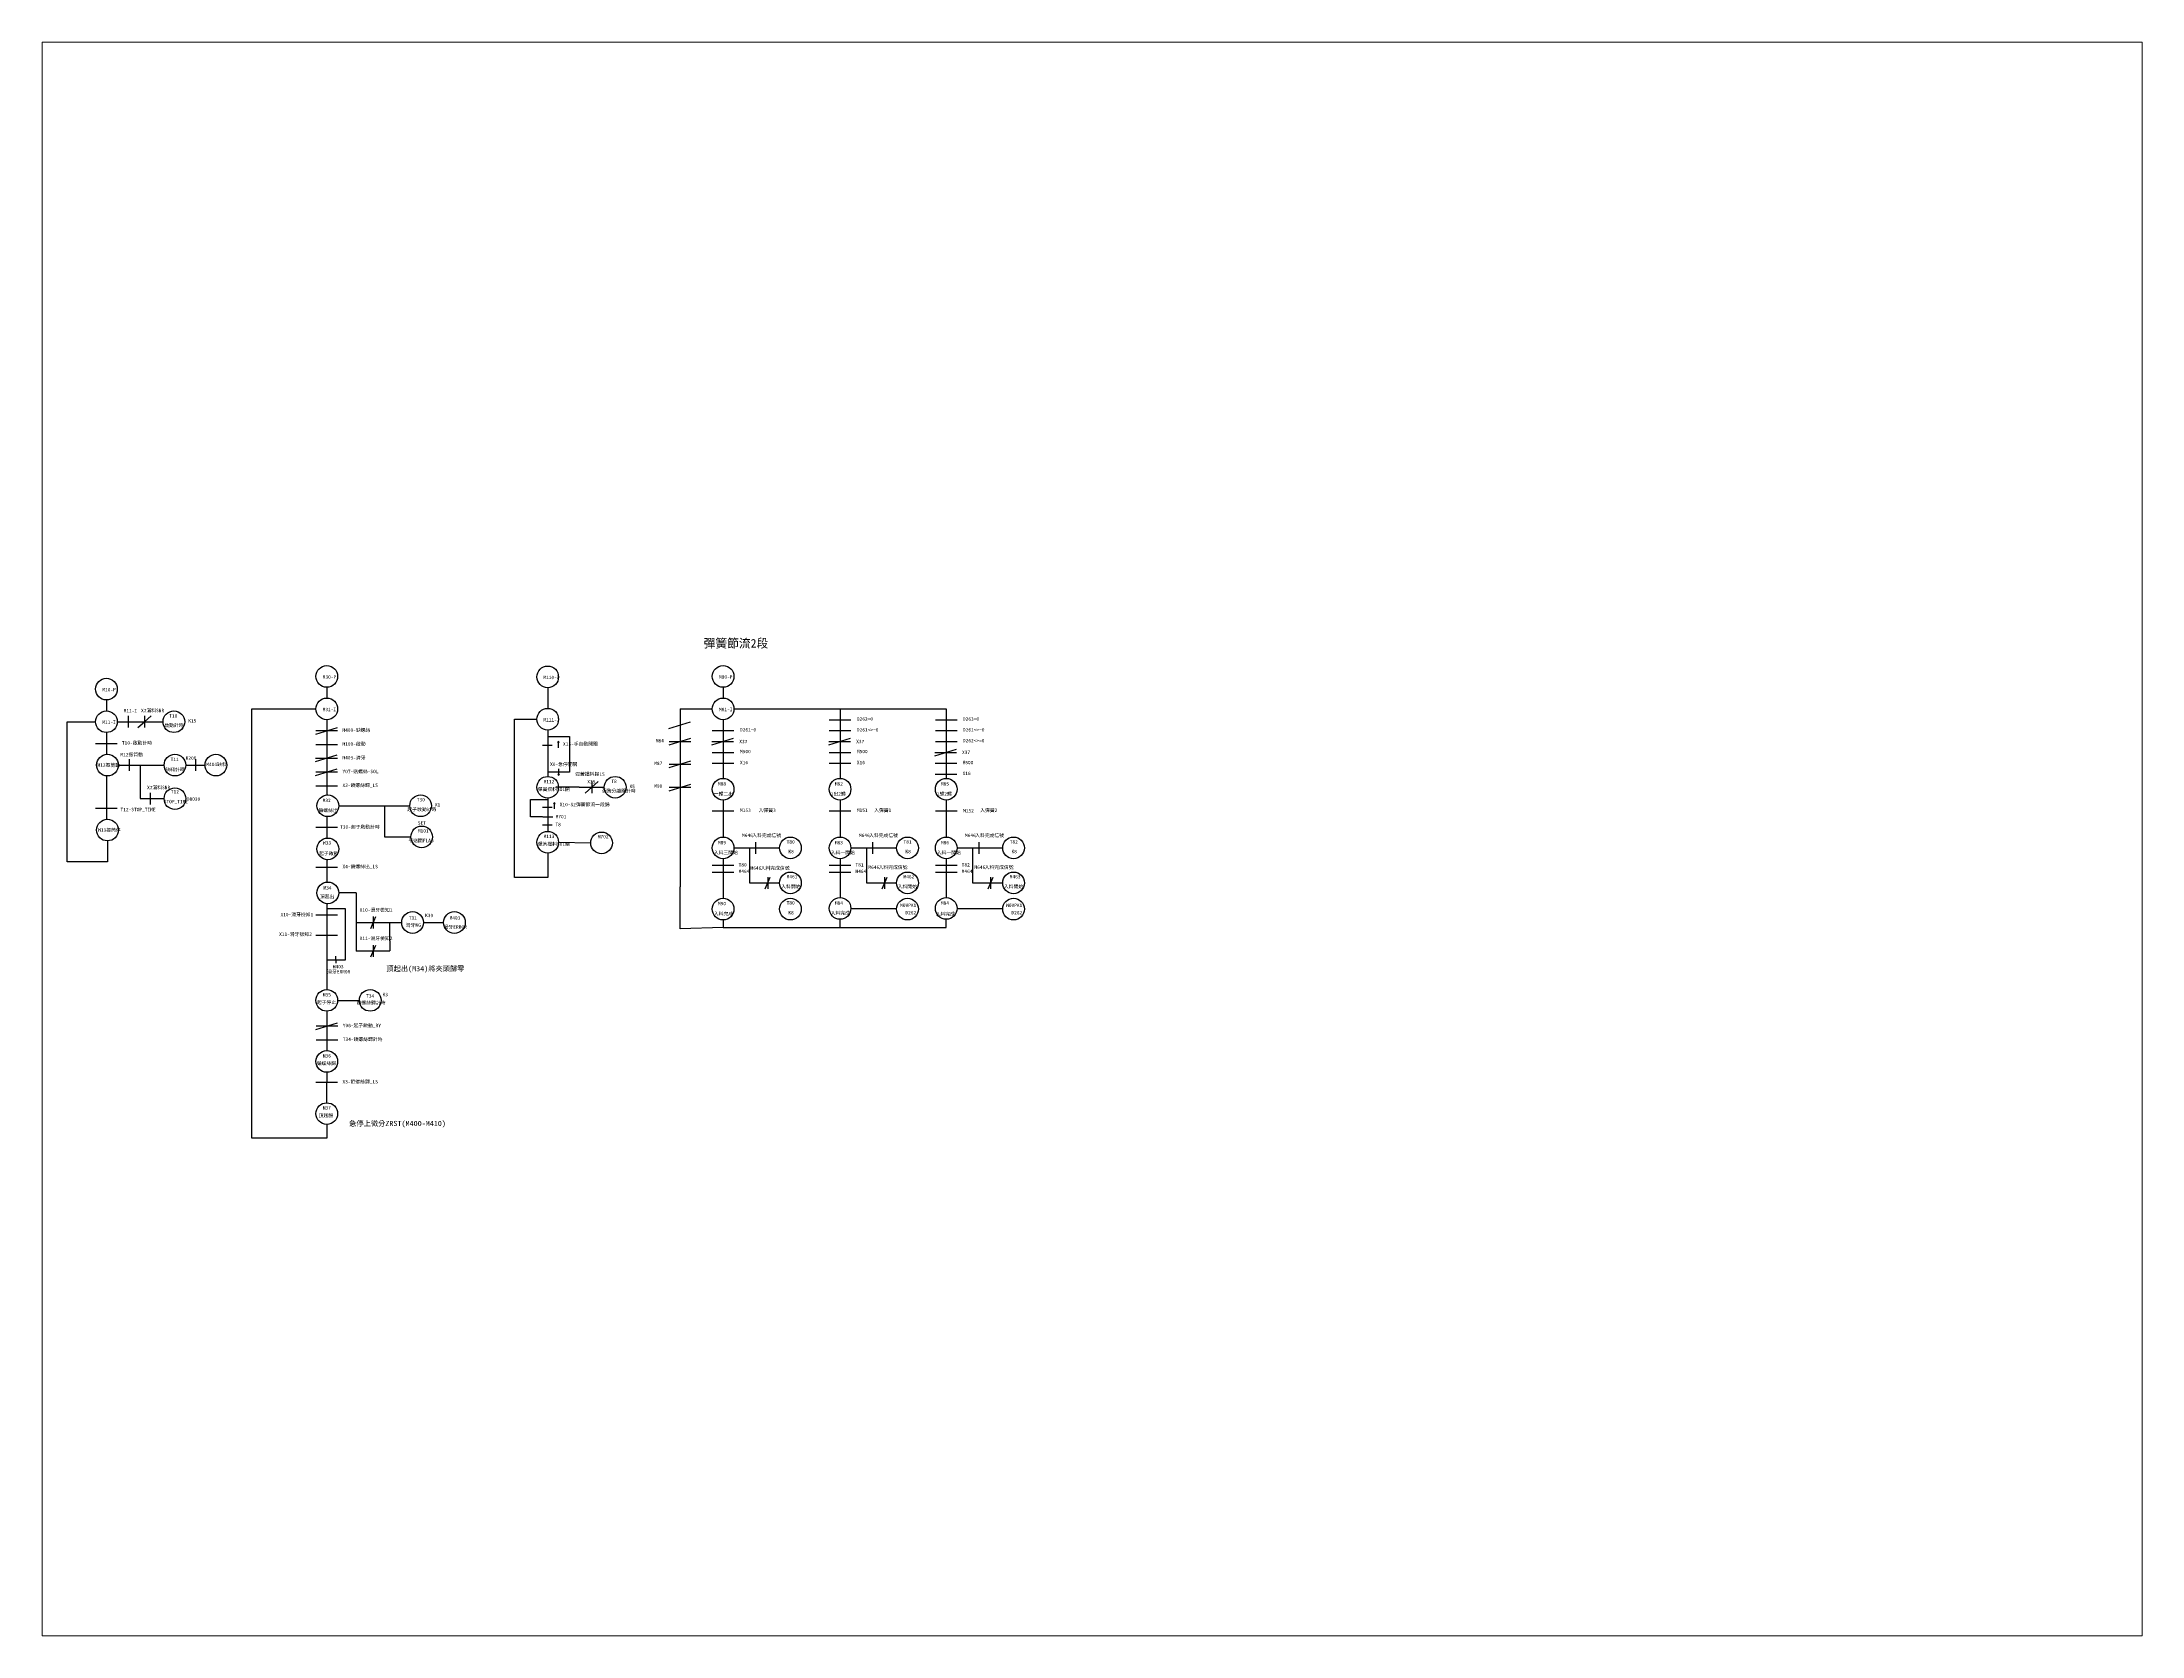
# Paper-space layout '配置1' of a CAD drawing. Extents: x 26 to 231, y 20 to 176.
# The model-space entities are those that its viewports show. They can reach past a viewport. Long polylines and large blocks are cut down to what shows.
import ezdxf

# ---------------------------------------------------------------- set-up
doc = ezdxf.new("R2010")
doc.units = 0
doc.layers.get('0').update_dxf_attribs({"linetype": 'CONTINUOUS'})
doc.layers.add('圖框層', color=7, linetype='CONTINUOUS')
doc.layers.add('標尺寸層', color=3, linetype='CONTINUOUS')
doc.styles.add('STSL', font='KAIU.TTF')

msp = doc.modelspace()

# ---------------------------------------------------------------- linework, layer by layer
for centre in [(38.9, 192), (166.9, 199.4), (295.2, 199.1), (295.2, 199.1), (397.1, 199.4), (166.9, 180.5), (166.9, 180.5), (166.9, 180.5), (166.9, 180.5), (397.1, 180.5), (397.1, 180.5), (397.1, 180.5), (397.1, 180.5), (38.9, 173.1), (38.9, 173.1), (38.9, 173.1), (38.9, 173.1), (78.1, 173.1), (295.2, 174.5), (39.5, 147.9), (78.7, 147.9), (102.5, 147.9), (78.7, 128.4), (295.2, 135), (334.4, 135), (397.1, 133.9), (465, 133.9), (526.7, 133.9), (167.5, 124.3), (221.4, 124.3), (39.5, 110.2), (222, 106.2), (167.5, 99.2), (295.2, 103.1), (326.5, 102.7), (397.1, 99.8), (436.2, 99.8), (465, 99.8), (504.2, 99.8), (526.7, 99.8), (565.8, 99.8), (436.2, 79.5), (504.2, 79.5), (565.8, 79.5), (167.5, 73.7), (216.7, 56.5), (241, 56.5), (397.1, 64.3), (436.2, 64.3), (465, 64.7), (504.2, 64.3), (526.7, 64.7), (565.8, 64.3), (166.9, 11.3), (192.1, 11.3), (166.9, -24.2), (166.9, -54.5)]:
    msp.add_circle(centre, 6.3)
at = {"layer": '標尺寸層', "color": 7}
for p, q in [((38.9, 185.7), (38.9, 179.4)), ((166.9, 193.1), (166.9, 186.8)), ((295.2, 192.8), (295.2, 180.8)), ((397.1, 193.1), (397.1, 186.8)), ((16.1, 91.7), (16.1, 173.1)), ((16.1, 173.1), (32.6, 173.1)), ((45.2, 173.1), (57.8, 173.1)), ((51.5, 176.5), (51.5, 169.7)), ((57.2, 169.7), (61.1, 173.1)), ((57.8, 173.1), (71.8, 173.1)), ((61.1, 176.5), (61.1, 169.7)), ((61.1, 173.1), (64.9, 176.5)), ((123.4, -68.7), (123.4, 180.5)), ((123.4, 180.5), (160.6, 180.5)), ((166.9, 174.2), (166.9, 130.6)), ((275.9, 82.7), (275.9, 174.5)), ((275.9, 174.5), (288.9, 174.5)), ((365.5, 169.2), (378.1, 173.1)), ((372.2, 180.5), (390.8, 180.5)), ((372.2, 180.5), (372.2, 77.3)), ((397.1, 174.2), (397.1, 161.6)), ((403.4, 180.5), (465, 180.5)), ((458.7, 174.2), (471.3, 174.2)), ((465, 180.5), (465, 167.9)), ((465, 180.5), (526.7, 180.5)), ((520.4, 174.2), (533, 174.2)), ((526.7, 180.5), (526.7, 167.9)), ((32.6, 160.5), (45.2, 160.5)), ((38.9, 166.8), (38.9, 154.2)), ((160.6, 165.9), (173.2, 169.8)), ((160.6, 167.9), (173.2, 167.9)), ((160.6, 159.9), (173.2, 159.9)), ((292.1, 159.5), (297.9, 159.5)), ((295.2, 168.2), (295.2, 143.8)), ((295.2, 164.5), (301.5, 164.5)), ((295.2, 164.5), (307.8, 164.5)), ((301, 161), (301.4, 161.8)), ((301, 161), (301.4, 161)), ((301.4, 158), (301.4, 161.8)), ((301.9, 161), (301.4, 161.8)), ((301.9, 161), (301.4, 161)), ((307.8, 164.5), (307.8, 143.8)), ((365.7, 159.6), (378.3, 163.5)), ((365.7, 159.6), (378.3, 163.5)), ((365.7, 161.6), (378.3, 161.6)), ((365.7, 161.6), (378.3, 161.6)), ((390.6, 159.6), (403.2, 163.5)), ((390.6, 161.6), (403.2, 161.6)), ((390.8, 167.9), (403.4, 167.9)), ((397.1, 161.6), (397.1, 140.2)), ((458.5, 159.6), (471.1, 163.5)), ((458.5, 161.6), (471.1, 161.6)), ((458.7, 167.9), (471.3, 167.9)), ((465, 167.9), (465, 161.6)), ((465, 161.6), (465, 140.2)), ((520.4, 167.9), (533, 167.9)), ((520.4, 161.6), (533, 161.6)), ((526.7, 167.9), (526.7, 161.6)), ((526.7, 161.6), (526.7, 140.2)), ((45.8, 147.9), (58.4, 147.9)), ((52.1, 151.3), (52.1, 144.5)), ((58.4, 147.9), (72.4, 147.9)), ((58.4, 147.9), (58.4, 134.9)), ((85, 147.9), (96.2, 147.9)), ((90.7, 151.3), (90.7, 144.5)), ((160.4, 149.9), (173, 153.8)), ((160.4, 151.9), (173, 151.9)), ((160.6, 151.9), (173.2, 151.9)), ((365.7, 146.4), (378.3, 150.3)), ((365.7, 148.4), (378.3, 148.4)), ((390.8, 155.3), (403.4, 155.3)), ((390.8, 149), (403.4, 149)), ((458.7, 155.3), (471.3, 155.3)), ((458.7, 149), (471.3, 149)), ((520, 153.2), (532.6, 157.2)), ((520, 155.3), (532.6, 155.3)), ((520.2, 149), (532.8, 149)), ((38.9, 141.7), (38.9, 116.5)), ((58.4, 134.9), (58.4, 128.4)), ((160.4, 141.9), (173, 145.8)), ((160.6, 143.9), (173.2, 143.9)), ((160.6, 135.9), (173.2, 135.9)), ((307.8, 143.8), (295.2, 143.8)), ((295.2, 143.8), (295.2, 141.3)), ((313.4, 135), (299.9, 135)), ((301, 142.7), (301.5, 141.9)), ((301, 142.7), (301.5, 142.7)), ((301.5, 145.7), (301.5, 141.9)), ((301.9, 142.7), (301.5, 141.9)), ((301.9, 142.7), (301.5, 142.7)), ((313.4, 135), (328.1, 135)), ((316.9, 131.6), (320.8, 135)), ((320.8, 138.4), (320.8, 131.6)), ((320.8, 135), (324.6, 138.4)), ((365.7, 133), (378.3, 136.9)), ((365.7, 135), (378.3, 135)), ((520.2, 142.6), (532.8, 142.6)), ((32.6, 122.8), (45.2, 122.8)), ((58.4, 128.4), (70.6, 128.4)), ((64.3, 131.8), (64.3, 125.1)), ((70.6, 128.4), (72.4, 128.4)), ((173.8, 124.3), (186.4, 124.3)), ((186.4, 124.3), (200.4, 124.3)), ((200.4, 124.3), (215.1, 124.3)), ((200.4, 124.3), (200.4, 106.2)), ((285.2, 117.8), (285.2, 128)), ((285.2, 128), (295.2, 128)), ((292.1, 123.5), (297.9, 123.5)), ((295.2, 128.7), (295.2, 109.4)), ((298.7, 125.4), (299.2, 126.2)), ((298.7, 125.4), (299.2, 125.4)), ((299.2, 122.4), (299.2, 126.2)), ((299.6, 125.4), (299.2, 126.2)), ((299.6, 125.4), (299.2, 125.4)), ((397.1, 127.6), (397.1, 106.1)), ((465, 127.6), (465, 106.1)), ((526.7, 127.6), (526.7, 106.1)), ((160.6, 111.8), (173.2, 111.8)), ((166.9, 118), (166.9, 105.4)), ((166.9, 118), (166.9, 111.8)), ((292.1, 117.8), (285.2, 117.8)), ((292.1, 113.3), (297.9, 113.3)), ((292.3, 117.8), (298.1, 117.8)), ((390.8, 121.3), (403.4, 121.3)), ((390.8, 121.3), (403.4, 121.3)), ((458.7, 121.3), (471.3, 121.3)), ((458.7, 121.3), (471.3, 121.3)), ((520.4, 121.3), (533, 121.3)), ((520.4, 121.3), (533, 121.3)), ((39.5, 103.9), (39.5, 91.7)), ((200.4, 106.2), (215.7, 106.2)), ((301.5, 103.1), (320.2, 102.7)), ((403.4, 99.8), (416, 99.8)), ((412.5, 99.8), (412.5, 79.5)), ((416, 103.2), (416, 96.4)), ((416, 99.8), (429.9, 99.8)), ((471.3, 99.8), (483.9, 99.8)), ((480.4, 99.8), (480.4, 79.5)), ((483.9, 103.2), (483.9, 96.4)), ((483.9, 99.8), (497.9, 99.8)), ((533, 99.8), (545.6, 99.8)), ((542, 99.8), (542, 79.5)), ((545.6, 103.2), (545.6, 96.4)), ((545.6, 99.8), (559.5, 99.8)), ((39.5, 91.7), (16.1, 91.7)), ((160.6, 88.7), (173.2, 88.7)), ((166.9, 92.9), (166.9, 92.8)), ((166.9, 92.8), (166.9, 86.5)), ((166.9, 86.5), (166.9, 80)), ((295.2, 96.8), (295.2, 82.7)), ((390.8, 89.7), (403.4, 89.7)), ((390.8, 85.8), (403.4, 85.8)), ((397.1, 93.5), (397.1, 93.5)), ((397.1, 93.5), (397.1, 85.8)), ((397.1, 85.8), (397.1, 77.3)), ((458.7, 89.7), (471.3, 89.7)), ((458.7, 85.8), (471.3, 85.8)), ((465, 93.5), (465, 93.5)), ((465, 93.5), (465, 85.8)), ((465, 85.8), (465, 77.3)), ((520.4, 89.7), (533, 89.7)), ((520.4, 85.8), (533, 85.8)), ((526.7, 93.5), (526.7, 93.5)), ((526.7, 93.5), (526.7, 85.8)), ((526.7, 85.8), (526.7, 77.3)), ((183.9, 73.7), (173.8, 73.7)), ((183.9, 73.7), (183.9, 39.8)), ((295.2, 82.7), (275.9, 82.7)), ((372.2, 52.8), (372.2, 77.3)), ((397.1, 77.3), (397.1, 70.6)), ((412.5, 79.5), (416, 79.5)), ((416, 79.5), (429.9, 79.5)), ((421.6, 76.1), (424.4, 82.9)), ((423, 82.9), (423, 76.1)), ((465, 77.3), (465, 71)), ((480.4, 79.5), (483.9, 79.5)), ((483.9, 79.5), (497.9, 79.5)), ((489.5, 76.1), (492.3, 82.9)), ((490.9, 82.9), (490.9, 76.1)), ((526.7, 77.3), (526.7, 71)), ((542, 79.5), (545.6, 79.5)), ((545.6, 79.5), (559.5, 79.5)), ((551.1, 76.1), (554, 82.9)), ((552.5, 82.9), (552.5, 76.1)), ((160.6, 61), (173.2, 61)), ((166.9, 67.4), (166.9, 61.3)), ((166.9, 64.6), (177.5, 64.6)), ((166.9, 61.3), (166.9, 17.6)), ((177.5, 64.6), (177.5, 34.6)), ((471.3, 64.7), (497.9, 64.7)), ((533, 64.7), (559.5, 64.7)), ((160.6, 49.1), (173.2, 49.1)), ((183.9, 56.5), (196.5, 56.5)), ((192.5, 53.1), (195.4, 59.9)), ((193.9, 59.9), (193.9, 53.1)), ((196.5, 56.5), (210.4, 56.5)), ((203.5, 45.8), (203.5, 56.5)), ((223, 56.5), (234.7, 56.5)), ((397.1, 53.5), (372.2, 52.8)), ((397.1, 58), (397.1, 53.5)), ((397.1, 53.5), (465, 53.5)), ((465, 53.5), (465, 58.4)), ((465, 53.5), (526.7, 53.5)), ((526.7, 53.5), (526.7, 58.4)), ((172.2, 34.6), (172.2, 37)), ((183.9, 40), (203.5, 40)), ((192.5, 36.6), (195.4, 43.4)), ((193.9, 43.4), (193.9, 36.6)), ((203.5, 45.8), (203.5, 40)), ((177.5, 34.6), (166.9, 34.6)), ((172.2, 34.6), (172.2, 32.8)), ((166.9, 5), (166.9, -12.3)), ((173.2, 11.3), (185.8, 11.3)), ((160.6, -5.6), (173.2, -1.7)), ((160.8, -3.6), (173.4, -3.6)), ((160.8, -11.6), (173.4, -11.6)), ((166.9, -12.3), (166.9, -17.9)), ((160.6, -36.2), (173.2, -36.2)), ((166.9, -30.5), (166.9, -36.2)), ((166.9, -48.2), (166.9, -36.2)), ((166.9, -60.8), (166.9, -68.7)), ((166.9, -68.7), (123.4, -68.7))]:
    msp.add_line(p, q, dxfattribs=at)

# ---------------------------------------------------------------- texts
at = {"layer": '圖框層', "color": 4, "style": 'STSL'}
for s, height, p in [('彈簧節流2段', 5, (385.8, 216.1)), ('M30-P', 2, (164.5, 198.1)), ('M110-P', 2, (292.7, 197.8)), ('M80-P', 2, (394.7, 198.1)), ('M10-P', 2, (36.5, 190.7)), ('M11-I', 2, (36.5, 171.8)), ('M11-I', 2, (48.9, 178.5)), ('X7滿料SNR', 2, (59, 178.6)), ('啟動計時', 2, (72.5, 170)), ('T10', 2, (75.4, 175.5)), ('K15', 2, (86.4, 172.6)), ('M31-I', 2, (164.5, 179.2)), ('M111-I', 2, (292.7, 173.2)), ('M81-I', 2, (394.7, 179.2)), ('D262=0', 2, (474.8, 173.7)), ('D263=0', 2, (536.4, 173.7)), ('T10-啟動計時', 2, (47.9, 159.8)), ('M400-缺螺絲', 2, (176, 167.2)), ('M100-啟動', 2, (176, 159.2)), ('X15-手自動開關 ', 2, (304.1, 159.2)), ('M84', 2, (358, 161.1)), ('X37', 2, (406.5, 160.6)), ('D261=0', 2, (406.9, 167.4)), ('X37', 2, (474.4, 160.6)), ('D261<>=0', 2, (474.8, 167.4)), ('D261<>=0', 2, (536.4, 167.4)), ('D262<>=0', 2, (536.4, 161.1)), ('M12振筒動', 2, (33.7, 146.9)), ('M12振筒動', 2, (47, 153)), ('缺料計時', 2, (73.1, 144.3)), ('T11', 2, (76.2, 150.2)), ('K200', 2, (84.9, 151)), ('M404缺料', 2, (96.9, 147.3)), ('M403-滑牙', 2, (176, 151.2)), ('X0-急停開關 ', 2, (296.6, 147.4)), ('M87', 2, (357.1, 147.9)), ('X16', 2, (406.9, 148.4)), ('M500', 2, (406.9, 154.8)), ('M500', 2, (474.8, 154.8)), ('X16', 2, (474.8, 148.4)), ('X37', 2, (535.9, 154.3)), ('M500', 2, (536.2, 148.4)), ('X7滿料SNR', 2, (62.5, 133.9)), ('Y07-送螺絲-SOL', 2, (176, 143.2)), ('X3-鎖螺絲歸_LS', 2, (176, 135.2)), ('彈簧擋料SOL開', 2, (289.4, 132.9)), ('M112', 2, (292.8, 137.3)), ('彈簧擋料歸LS', 2, (311.2, 141.7)), ('X35', 2, (318.2, 137.3)), ('彈簧分離關計時', 2, (326.7, 131.9)), ('T8', 2, (332.2, 137.5)), ('K5', 2, (342.7, 134.5)), ('M90', 2, (357.1, 134.7)), ('M88', 2, (394.1, 136)), ('M82', 2, (462, 136)), ('M85', 2, (523.6, 136)), ('X16', 2, (536.2, 142.1)), ('T12-STOP_TIME', 2, (47.1, 121.1)), ('STOP_TIME', 2, (72.2, 125.7)), ('T12', 2, (76.3, 131.4)), ('D8030', 2, (85.6, 127.2)), ('鎖螺絲出', 2, (162.1, 120.6)), ('M32', 2, (164.5, 126.4)), ('起子啟動計時', 2, (213.7, 121.2)), ('T30', 2, (219.2, 126.8)), ('K1', 2, (229.7, 123.8)), ('X10-S2彈簧節流一段歸', 2, (302.2, 124)), ('一歸二出', 2, (391.7, 130.2)), ('M153', 2, (406.9, 120.7)), ('M153', 2, (406.9, 120.7)), ('入彈簧3', 2, (417.7, 120.7)), ('1出2歸', 2, (459.6, 130.2)), ('M151', 2, (474.8, 120.7)), ('M151', 2, (474.8, 120.7)), ('入彈簧1', 2, (484.8, 120.7)), ('1歸2歸', 2, (521.2, 130.2)), ('M152', 2, (536.5, 120.4)), ('入彈簧2', 2, (546.4, 120.7)), ('M13振筒停', 2, (34.1, 109.2)), ('T30-起子啟動計時', 2, (174.6, 111)), ('SET ', 2, (219.8, 113.3)), ('M101', 2, (219.8, 108.7)), ('T8', 2, (299.7, 112.4)), ('M701', 2, (299.8, 117)), ('起子啟動', 2, (162.4, 95.6)), ('M33', 2, (164.8, 101.7)), ('平送開FLAG', 2, (214.3, 103.1)), ('彈簧擋料SOL關', 2, (289.4, 101.1)), ('M113', 2, (292.8, 105.5)), ('M702', 2, (324.3, 105.3)), ('入料三開始', 2, (391.7, 96.1)), ('M89', 2, (394.1, 101.9)), ('M646', 2, (408.1, 106.1)), ('入料完成信號', 2, (414, 106.1)), ('T80', 2, (434, 102.3)), ('K8', 2, (435, 96.7)), ('入料一開始', 2, (459.6, 96.1)), ('M83', 2, (462, 101.9)), ('M646', 2, (476, 106.1)), ('入料完成信號', 2, (481.9, 106.1)), ('T81', 2, (501.9, 102.3)), ('K8', 2, (503, 96.7)), ('入料一開始', 2, (521.2, 96.1)), ('M86', 2, (523.6, 101.9)), ('M646', 2, (537.6, 106.1)), ('入料完成信號', 2, (543.5, 106.1)), ('T82', 2, (563.6, 102.3)), ('K8', 2, (564.6, 96.7)), ('X4-鎖螺絲出_LS', 2, (176, 88)), ('T80', 2, (406.1, 89)), ('M464', 2, (406.1, 85.2)), ('M646', 2, (413, 87.1)), ('入料完成信號', 2, (418.9, 87.1)), ('T81', 2, (474, 89)), ('M464', 2, (474, 85.2)), ('M646', 2, (481.5, 87.6)), ('入料完成信號', 2, (487.4, 87.6)), ('T82', 2, (535.7, 89)), ('M464', 2, (535.7, 85.2)), ('M646', 2, (543.1, 87.6)), ('入料完成信號', 2, (549, 87.6)), ('M34', 2, (165, 75.6)), ('入料開始', 2, (430.8, 76.4)), ('M461', 2, (434, 82.1)), ('入料開始', 2, (498.5, 76.4)), ('M462', 2, (501.9, 82.1)), ('入料開始', 2, (560.2, 76.4)), ('M463', 2, (563.6, 82.1)), ('X10-滑牙檢知1 ', 2, (140, 60.1)), ('頂起出', 2, (162.9, 70.6)), ('X10-滑牙檢知1 ', 2, (186, 62.8)), ('K30', 2, (224, 59.6)), ('入料完成', 2, (391.7, 60.6)), ('M90', 2, (394.1, 66.5)), ('T80', 2, (434, 66.9)), ('K8', 2, (435, 61.2)), ('入料完成', 2, (459.6, 61)), ('M84', 2, (462, 66.8)), ('MOVPK1', 2, (499.9, 65.5)), ('D262', 2, (503, 61.2)), ('入料完成', 2, (520.6, 60.5)), ('M84', 2, (523.6, 66.8)), ('MOVPK1', 2, (561.5, 65.5)), ('D262', 2, (564.6, 61.2)), ('X11-滑牙檢知2 ', 2, (139.2, 48.7)), ('滑牙NG ', 2, (212.8, 54)), ('T31', 2, (214.5, 58.1)), ('滑牙ERROR ', 2, (234.8, 52.9)), ('M403 ', 2, (238.2, 58.2)), ('X11-滑牙檢知2 ', 2, (186, 46.3)), ('滑牙ERROR ', 2, (167.1, 26.9)), ('M403 ', 2, (170.4, 29.9)), ('頂起出(M34)將夾頭歸零', 3, (201.5, 28.2)), ('M35', 2, (164.6, 13.6)), ('T34', 2, (189.8, 12.9)), ('K3', 2, (199.3, 13.7)), ('起子停止', 2, (161.1, 9.2)), ('鎖螺絲歸計時 ', 2, (184.2, 8.9)), ('Y06-起子啟動_RY', 2, (176.2, -4.3)), ('T34-鎖螺絲歸計時 ', 2, (176.2, -12.3)), ('鎖螺絲歸 ', 2, (161.1, -26.3)), ('M36', 2, (164.6, -21.9)), ('X3-鎖螺絲歸_LS', 2, (176, -36.9)), ('頂起歸 ', 2, (162.2, -56.6)), ('M37', 2, (164.6, -52.1)), ('急停上微分ZRST(M400-M410)', 3, (179.9, -61.7))]:
    msp.add_text(s, height=height, dxfattribs=at).set_placement(p)

psp = doc.layouts.new('配置1')

# ---------------------------------------------------------------- viewports
at = {"layer": '標尺寸層'}
psp.add_viewport(center=(128.5, 97.5), size=(205.6, 156), view_center_point=(611.37, 104.98), view_height=925.5311, dxfattribs=at)

doc.saveas('drawing.dxf')
